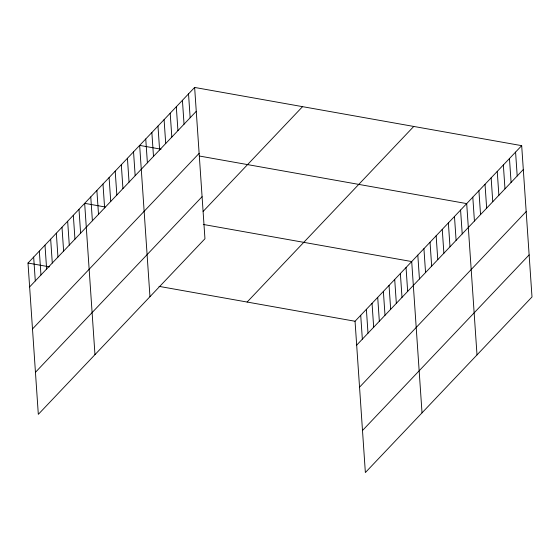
<?xml version="1.0" encoding="UTF-8"?>
<svg xmlns="http://www.w3.org/2000/svg" width="560" height="560" viewBox="0 0 560 560"><rect width="100%" height="100%" fill="white"/><g stroke="black" fill="none" stroke-linecap="round" stroke-linejoin="round"><path stroke-width="0.84" d="M194.635 87.444L204.953 238.742L38.318 414.344L28 263.046L194.635 87.444L521.682 145.656L532 296.954L365.365 472.556L355.047 321.258L521.682 145.656M29.624 286.916L196.266 111.314M32.494 328.965L199.129 153.363M35.448 372.295L202.083 196.693M203.133 211.428L302.561 106.652M247.121 302.043L413.756 126.448M356.678 345.128L523.313 169.526M359.541 387.177L526.183 211.582M362.495 430.507L529.13 254.905M161.063 149.205L139.65 145.39L149.961 296.695M199.605 156.065L466.697 203.602L477.008 354.907M105.217 206.997L84.658 203.336L94.969 354.641M203.287 224.455L411.705 261.555L422.023 412.853M28 263.046L49.413 266.854M158.991 286.356L355.047 321.258M515.578 152.096L517.202 175.966M509.467 158.536L511.091 182.406M503.356 164.969L504.98 188.846M497.245 171.409L498.876 195.286M491.134 177.849L492.765 201.719M485.023 184.289L486.654 208.159M478.912 190.729L480.543 214.599M472.808 197.162L474.432 221.039M460.586 210.042L462.21 233.912M454.475 216.482L456.106 240.352M448.364 222.922L449.995 246.792M442.253 229.362L443.884 253.232M436.142 235.795L437.773 259.672M430.038 242.235L431.662 266.105M423.927 248.675L425.551 272.545M417.816 255.115L419.44 278.985M406.042 267.526L407.666 291.396M400.372 273.49L402.003 297.367M394.709 279.461L396.333 303.338M389.039 285.432L390.67 309.309M383.376 291.403L385.007 315.28M377.713 297.374L379.337 321.244M372.043 303.345L373.674 327.215M366.38 309.316L368.004 333.186M360.717 315.287L362.341 339.157M188.524 93.884L190.155 117.754M182.42 100.317L184.044 124.194M176.309 106.757L177.933 130.634M170.198 113.197L171.822 137.067M164.087 119.637L165.711 143.507M157.976 126.077L159.607 149.947M151.865 132.517L153.496 156.387M145.754 138.95L147.385 162.827M133.539 151.83L135.163 175.7M127.428 158.27L129.052 182.14M121.317 164.71L122.941 188.58M115.206 171.143L116.837 195.02M109.095 177.583L110.726 201.46M102.984 184.023L104.615 207.893M96.88 190.463L98.504 214.333M90.769 196.903L92.393 220.773M78.988 209.307L80.619 233.184M73.325 215.278L74.956 239.155M67.662 221.249L69.286 245.126M61.992 227.22L63.623 251.097M56.329 233.191L57.953 257.061M50.666 239.162L52.29 263.032M44.996 245.133L46.627 269.003M39.333 251.104L40.957 274.974M33.663 257.075L35.294 280.945"/></g></svg>
